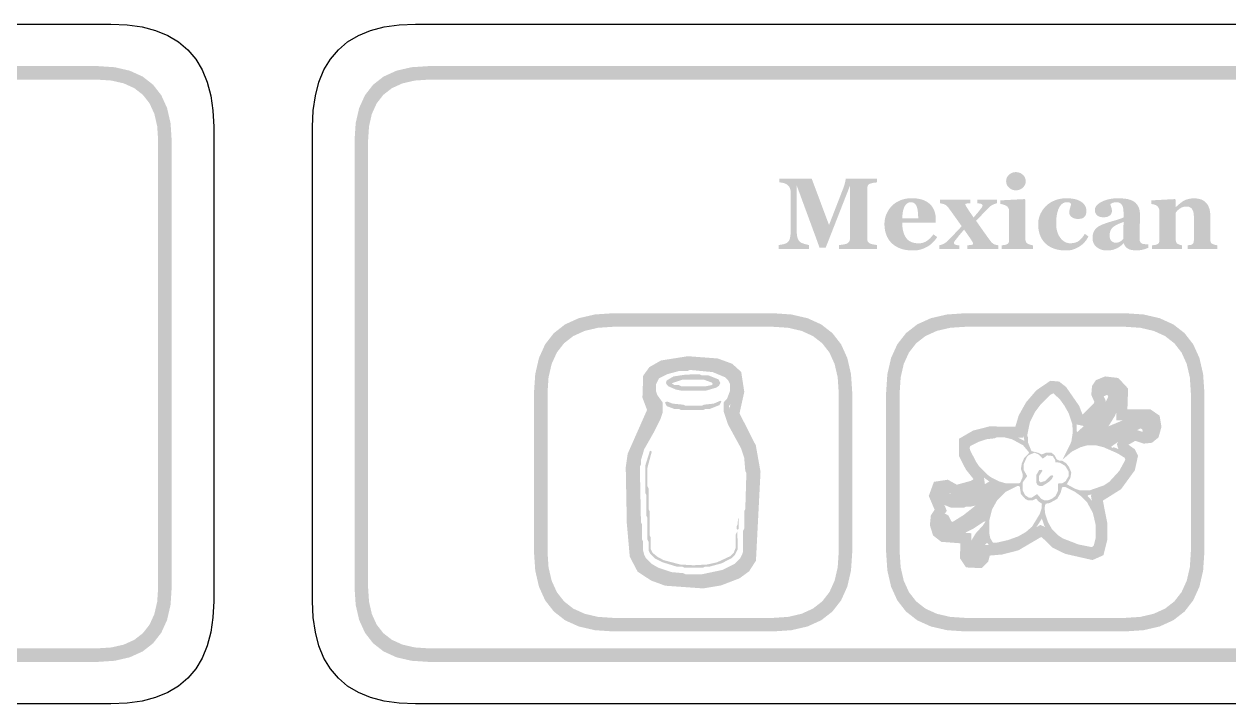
# Model space of a CAD drawing. Header units: millimetres. Extents: x 6 to 297, y 55 to 451.
# Drawn here: x 131.44 to 167.02, y 270.16 to 290.24 of the extents above; entities that cross this region are included whole.
import ezdxf

# ---------------------------------------------------------------- set-up
doc = ezdxf.new("R2010")
doc.units = ezdxf.units.MM
doc.layers.add('CUT', color=1, linetype='Continuous')
doc.layers.add('RASTER', color=7, linetype='Continuous')

msp = doc.modelspace()

# ---------------------------------------------------------------- hatches: boundary and pattern name
at = {"layer": 'RASTER'}
h = msp.add_hatch(color=7, dxfattribs=at)
h.paths.add_polyline_path([(74.2, 286.8), (74.234, 287.316), (74.338, 287.763), (74.509, 288.141), (74.75, 288.45), (75.059, 288.691), (75.438, 288.863), (75.884, 288.966), (76.4, 289), (133.6, 289), (134.116, 288.966), (134.563, 288.863), (134.941, 288.691), (135.25, 288.45), (135.491, 288.141), (135.663, 287.763), (135.766, 287.316), (135.8, 286.8), (135.8, 273.6), (135.766, 273.084), (135.663, 272.638), (135.491, 272.259), (135.25, 271.95), (134.941, 271.709), (134.563, 271.537), (134.116, 271.434), (133.6, 271.4), (76.4, 271.4), (75.884, 271.434), (75.438, 271.537), (75.059, 271.709), (74.75, 271.95), (74.509, 272.259), (74.338, 272.638), (74.234, 273.084), (74.2, 273.6)])
h.paths.add_polyline_path([(74.6, 286.8), (74.6, 273.6), (74.628, 273.178), (74.712, 272.813), (74.853, 272.503), (75.05, 272.25), (75.303, 272.053), (75.613, 271.912), (75.978, 271.828), (76.4, 271.8), (133.6, 271.8), (134.022, 271.828), (134.388, 271.912), (134.697, 272.053), (134.95, 272.25), (135.147, 272.503), (135.288, 272.813), (135.372, 273.178), (135.4, 273.6), (135.4, 286.8), (135.372, 287.222), (135.288, 287.588), (135.147, 287.897), (134.95, 288.15), (134.697, 288.347), (134.388, 288.488), (134.022, 288.572), (133.6, 288.6), (76.4, 288.6), (75.978, 288.572), (75.613, 288.488), (75.303, 288.347), (75.05, 288.15), (74.853, 287.897), (74.712, 287.588), (74.628, 287.222), (74.6, 286.8)], flags=0)
h = msp.add_hatch(color=7, dxfattribs=at)
h.paths.add_polyline_path([(141.2, 286.8), (141.234, 287.316), (141.337, 287.763), (141.509, 288.141), (141.75, 288.45), (142.059, 288.691), (142.438, 288.863), (142.884, 288.966), (143.4, 289), (200.6, 289), (201.116, 288.966), (201.563, 288.863), (201.941, 288.691), (202.25, 288.45), (202.491, 288.141), (202.663, 287.763), (202.766, 287.316), (202.8, 286.8), (202.8, 273.6), (202.766, 273.084), (202.663, 272.638), (202.491, 272.259), (202.25, 271.95), (201.941, 271.709), (201.563, 271.537), (201.116, 271.434), (200.6, 271.4), (143.4, 271.4), (142.884, 271.434), (142.438, 271.537), (142.059, 271.709), (141.75, 271.95), (141.509, 272.259), (141.337, 272.638), (141.234, 273.084), (141.2, 273.6)])
h.paths.add_polyline_path([(141.6, 286.8), (141.6, 273.6), (141.628, 273.178), (141.712, 272.813), (141.853, 272.503), (142.05, 272.25), (142.303, 272.053), (142.613, 271.912), (142.978, 271.828), (143.4, 271.8), (200.6, 271.8), (201.022, 271.828), (201.388, 271.912), (201.697, 272.053), (201.95, 272.25), (202.147, 272.503), (202.288, 272.813), (202.372, 273.178), (202.4, 273.6), (202.4, 286.8), (202.372, 287.222), (202.288, 287.588), (202.147, 287.897), (201.95, 288.15), (201.697, 288.347), (201.388, 288.488), (201.022, 288.572), (200.6, 288.6), (143.4, 288.6), (142.978, 288.572), (142.613, 288.488), (142.303, 288.347), (142.05, 288.15), (141.853, 287.897), (141.712, 287.588), (141.628, 287.222), (141.6, 286.8)], flags=0)
h = msp.add_hatch(color=7, dxfattribs=at)
h.paths.add_polyline_path([(161.237, 283.6), (160.311, 283.6), (160.311, 283.707), (160.321, 283.708), (160.33, 283.708), (160.34, 283.709), (160.349, 283.71), (160.358, 283.711), (160.368, 283.712), (160.377, 283.713), (160.386, 283.714), (160.395, 283.715), (160.404, 283.717), (160.412, 283.718), (160.42, 283.72), (160.428, 283.722), (160.435, 283.724), (160.442, 283.726), (160.449, 283.729), (160.46, 283.734), (160.471, 283.739), (160.48, 283.744), (160.489, 283.75), (160.497, 283.757), (160.504, 283.764), (160.51, 283.771), (160.515, 283.779), (160.519, 283.788), (160.523, 283.797), (160.526, 283.807), (160.529, 283.818), (160.531, 283.829), (160.533, 283.841), (160.534, 283.853), (160.534, 283.867), (160.534, 284.719), (160.534, 284.732), (160.532, 284.744), (160.531, 284.756), (160.528, 284.767), (160.525, 284.778), (160.521, 284.789), (160.516, 284.799), (160.51, 284.809), (160.504, 284.819), (160.498, 284.828), (160.491, 284.836), (160.484, 284.844), (160.477, 284.852), (160.469, 284.859), (160.461, 284.865), (160.452, 284.871), (160.445, 284.876), (160.437, 284.88), (160.428, 284.884), (160.419, 284.889), (160.408, 284.893), (160.397, 284.897), (160.385, 284.901), (160.372, 284.905), (160.359, 284.909), (160.346, 284.913), (160.333, 284.916), (160.321, 284.918), (160.309, 284.921), (160.297, 284.923), (160.286, 284.924), (160.275, 284.926), (160.275, 285.033), (160.992, 285.071), (161.014, 285.049), (161.014, 283.886), (161.015, 283.873), (161.016, 283.861), (161.017, 283.849), (161.02, 283.838), (161.023, 283.828), (161.027, 283.817), (161.031, 283.808), (161.036, 283.798), (161.042, 283.79), (161.049, 283.782), (161.056, 283.774), (161.063, 283.767), (161.071, 283.761), (161.08, 283.755), (161.089, 283.75), (161.099, 283.745), (161.107, 283.742), (161.114, 283.739), (161.122, 283.736), (161.13, 283.733), (161.138, 283.73), (161.147, 283.727), (161.155, 283.724), (161.164, 283.722), (161.173, 283.719), (161.182, 283.717), (161.191, 283.715), (161.2, 283.713), (161.209, 283.711), (161.218, 283.709), (161.228, 283.708), (161.237, 283.707)])
h.paths.add_polyline_path([(161.023, 285.598), (161.022, 285.571), (161.018, 285.544), (161.011, 285.519), (161.002, 285.495), (160.99, 285.472), (160.975, 285.45), (160.958, 285.428), (160.938, 285.408), (160.916, 285.39), (160.893, 285.374), (160.869, 285.361), (160.844, 285.35), (160.818, 285.341), (160.791, 285.335), (160.763, 285.331), (160.735, 285.33), (160.705, 285.331), (160.677, 285.335), (160.65, 285.341), (160.624, 285.35), (160.599, 285.361), (160.575, 285.374), (160.552, 285.39), (160.53, 285.408), (160.51, 285.428), (160.493, 285.45), (160.478, 285.472), (160.466, 285.495), (160.457, 285.519), (160.45, 285.544), (160.446, 285.571), (160.445, 285.598), (160.446, 285.625), (160.45, 285.652), (160.457, 285.677), (160.466, 285.701), (160.478, 285.725), (160.493, 285.747), (160.51, 285.768), (160.53, 285.788), (160.552, 285.807), (160.575, 285.823), (160.599, 285.837), (160.624, 285.848), (160.65, 285.856), (160.677, 285.863), (160.705, 285.866), (160.735, 285.868), (160.764, 285.866), (160.792, 285.863), (160.819, 285.856), (160.845, 285.848), (160.87, 285.837), (160.894, 285.823), (160.916, 285.807), (160.938, 285.788), (160.958, 285.768), (160.975, 285.747), (160.99, 285.725), (161.002, 285.701), (161.011, 285.677), (161.018, 285.652), (161.022, 285.625), (161.023, 285.598)])
for points in [[(156.635, 283.6), (155.508, 283.6), (155.508, 283.714), (155.521, 283.715), (155.534, 283.717), (155.549, 283.718), (155.564, 283.72), (155.579, 283.722), (155.596, 283.724), (155.613, 283.726), (155.63, 283.729), (155.648, 283.731), (155.664, 283.734), (155.678, 283.737), (155.691, 283.74), (155.703, 283.742), (155.713, 283.745), (155.722, 283.748), (155.729, 283.751), (155.742, 283.757), (155.754, 283.763), (155.766, 283.77), (155.776, 283.777), (155.785, 283.785), (155.793, 283.793), (155.801, 283.802), (155.807, 283.811), (155.812, 283.821), (155.817, 283.831), (155.821, 283.842), (155.824, 283.854), (155.827, 283.867), (155.829, 283.88), (155.83, 283.893), (155.83, 283.908), (155.83, 285.46), (155.115, 283.634), (154.931, 283.634), (154.927, 283.647), (154.922, 283.664), (154.916, 283.683), (154.908, 283.706), (154.899, 283.731), (154.889, 283.76), (154.878, 283.791), (154.866, 283.826), (154.853, 283.861), (154.841, 283.894), (154.83, 283.925), (154.819, 283.955), (154.808, 283.983), (154.799, 284.009), (154.79, 284.033), (154.781, 284.056), (154.256, 285.484), (154.256, 284.22), (154.256, 284.176), (154.257, 284.134), (154.259, 284.096), (154.262, 284.06), (154.265, 284.027), (154.269, 283.996), (154.274, 283.968), (154.28, 283.944), (154.286, 283.921), (154.294, 283.899), (154.302, 283.88), (154.311, 283.862), (154.322, 283.845), (154.333, 283.83), (154.345, 283.817), (154.358, 283.805), (154.368, 283.797), (154.38, 283.79), (154.394, 283.782), (154.409, 283.775), (154.427, 283.768), (154.446, 283.761), (154.467, 283.753), (154.489, 283.746), (154.512, 283.74), (154.533, 283.734), (154.552, 283.729), (154.57, 283.725), (154.585, 283.721), (154.599, 283.718), (154.611, 283.716), (154.622, 283.714), (154.622, 283.6), (153.728, 283.6), (153.728, 283.714), (153.738, 283.716), (153.749, 283.717), (153.762, 283.719), (153.776, 283.721), (153.792, 283.724), (153.809, 283.727), (153.828, 283.73), (153.848, 283.734), (153.868, 283.738), (153.887, 283.743), (153.906, 283.749), (153.923, 283.755), (153.939, 283.762), (153.955, 283.77), (153.97, 283.778), (153.983, 283.788), (153.997, 283.799), (154.01, 283.812), (154.022, 283.826), (154.032, 283.843), (154.042, 283.861), (154.05, 283.881), (154.057, 283.902), (154.062, 283.926), (154.067, 283.952), (154.071, 283.98), (154.075, 284.011), (154.078, 284.044), (154.08, 284.08), (154.081, 284.119), (154.082, 284.16), (154.083, 284.204), (154.083, 285.233), (154.082, 285.256), (154.081, 285.278), (154.079, 285.299), (154.077, 285.319), (154.074, 285.338), (154.07, 285.356), (154.065, 285.373), (154.059, 285.389), (154.053, 285.404), (154.046, 285.419), (154.038, 285.432), (154.03, 285.445), (154.021, 285.457), (154.011, 285.468), (154, 285.479), (153.989, 285.488), (153.974, 285.499), (153.96, 285.509), (153.945, 285.518), (153.93, 285.526), (153.915, 285.532), (153.899, 285.538), (153.884, 285.543), (153.869, 285.547), (153.853, 285.55), (153.838, 285.553), (153.823, 285.555), (153.807, 285.558), (153.791, 285.56), (153.776, 285.562), (153.76, 285.563), (153.744, 285.564), (153.744, 285.679), (154.701, 285.679), (155.214, 284.306), (155.646, 285.421), (155.651, 285.437), (155.657, 285.453), (155.662, 285.47), (155.667, 285.488), (155.673, 285.507), (155.678, 285.526), (155.683, 285.546), (155.688, 285.567), (155.693, 285.588), (155.697, 285.606), (155.701, 285.623), (155.704, 285.638), (155.706, 285.651), (155.708, 285.662), (155.71, 285.671), (155.71, 285.679), (156.632, 285.679), (156.632, 285.564), (156.62, 285.564), (156.608, 285.563), (156.596, 285.561), (156.584, 285.56), (156.571, 285.558), (156.559, 285.557), (156.546, 285.555), (156.533, 285.553), (156.521, 285.55), (156.508, 285.548), (156.496, 285.545), (156.483, 285.542), (156.471, 285.539), (156.459, 285.536), (156.447, 285.533), (156.435, 285.529), (156.422, 285.524), (156.409, 285.518), (156.398, 285.512), (156.388, 285.505), (156.379, 285.497), (156.371, 285.488), (156.365, 285.479), (156.36, 285.469), (156.356, 285.459), (156.352, 285.448), (156.349, 285.437), (156.346, 285.426), (156.344, 285.414), (156.343, 285.403), (156.342, 285.391), (156.342, 285.378), (156.342, 283.906), (156.342, 283.893), (156.343, 283.881), (156.344, 283.869), (156.346, 283.858), (156.349, 283.847), (156.352, 283.837), (156.356, 283.827), (156.36, 283.818), (156.365, 283.809), (156.371, 283.8), (156.379, 283.792), (156.388, 283.784), (156.398, 283.776), (156.409, 283.769), (156.422, 283.762), (156.435, 283.755), (156.443, 283.752), (156.452, 283.749), (156.463, 283.746), (156.474, 283.742), (156.487, 283.739), (156.5, 283.736), (156.515, 283.733), (156.531, 283.73), (156.547, 283.728), (156.563, 283.725), (156.577, 283.723), (156.59, 283.72), (156.603, 283.719), (156.614, 283.717), (156.625, 283.715), (156.635, 283.714)], [(160.218, 283.6), (159.302, 283.6), (159.302, 283.707), (159.32, 283.708), (159.336, 283.709), (159.353, 283.711), (159.368, 283.712), (159.383, 283.714), (159.396, 283.716), (159.41, 283.717), (159.422, 283.719), (159.433, 283.722), (159.443, 283.724), (159.452, 283.728), (159.458, 283.732), (159.464, 283.736), (159.467, 283.741), (159.47, 283.746), (159.47, 283.752), (159.47, 283.755), (159.47, 283.759), (159.469, 283.763), (159.467, 283.767), (159.466, 283.772), (159.463, 283.777), (159.461, 283.783), (159.458, 283.789), (159.455, 283.795), (159.451, 283.802), (159.448, 283.808), (159.444, 283.815), (159.44, 283.822), (159.436, 283.83), (159.431, 283.837), (159.427, 283.845), (159.419, 283.857), (159.41, 283.871), (159.4, 283.886), (159.389, 283.903), (159.376, 283.922), (159.362, 283.942), (159.347, 283.964), (159.331, 283.988), (159.314, 284.012), (159.297, 284.036), (159.281, 284.06), (159.264, 284.083), (159.249, 284.105), (159.233, 284.127), (159.218, 284.149), (159.202, 284.17), (159.182, 284.146), (159.162, 284.122), (159.143, 284.1), (159.124, 284.079), (159.107, 284.058), (159.091, 284.038), (159.075, 284.019), (159.06, 284.001), (159.046, 283.984), (159.031, 283.966), (159.017, 283.947), (159.002, 283.928), (158.987, 283.909), (158.971, 283.89), (158.956, 283.87), (158.94, 283.85), (158.935, 283.844), (158.93, 283.838), (158.926, 283.831), (158.922, 283.825), (158.918, 283.819), (158.915, 283.813), (158.912, 283.808), (158.909, 283.802), (158.907, 283.797), (158.906, 283.792), (158.904, 283.788), (158.903, 283.785), (158.902, 283.782), (158.901, 283.779), (158.901, 283.777), (158.901, 283.776), (158.901, 283.768), (158.904, 283.76), (158.907, 283.753), (158.913, 283.746), (158.919, 283.74), (158.927, 283.734), (158.937, 283.729), (158.948, 283.725), (158.96, 283.72), (158.973, 283.717), (158.987, 283.714), (159, 283.711), (159.015, 283.709), (159.03, 283.708), (159.046, 283.707), (159.062, 283.707), (159.062, 283.6), (158.467, 283.6), (158.467, 283.707), (158.496, 283.714), (158.523, 283.721), (158.549, 283.73), (158.574, 283.739), (158.597, 283.75), (158.618, 283.761), (158.638, 283.773), (158.657, 283.786), (158.674, 283.799), (158.689, 283.812), (158.704, 283.823), (158.716, 283.834), (158.728, 283.844), (158.737, 283.853), (158.746, 283.862), (158.753, 283.87), (158.779, 283.897), (158.804, 283.924), (158.828, 283.95), (158.851, 283.974), (158.873, 283.997), (158.895, 284.019), (158.915, 284.04), (158.934, 284.059), (158.953, 284.079), (158.974, 284.101), (158.996, 284.124), (159.02, 284.15), (159.046, 284.177), (159.073, 284.207), (159.102, 284.238), (159.132, 284.271), (159.111, 284.301), (159.088, 284.332), (159.065, 284.365), (159.04, 284.399), (159.014, 284.436), (158.987, 284.473), (158.959, 284.513), (158.93, 284.554), (158.901, 284.594), (158.873, 284.633), (158.847, 284.67), (158.821, 284.706), (158.797, 284.739), (158.774, 284.77), (158.753, 284.8), (158.732, 284.828), (158.722, 284.84), (158.711, 284.852), (158.7, 284.864), (158.688, 284.874), (158.676, 284.884), (158.663, 284.893), (158.65, 284.901), (158.635, 284.909), (158.621, 284.916), (158.605, 284.922), (158.588, 284.927), (158.57, 284.932), (158.551, 284.937), (158.531, 284.941), (158.51, 284.944), (158.488, 284.946), (158.488, 285.053), (159.383, 285.053), (159.383, 284.946), (159.371, 284.946), (159.358, 284.946), (159.347, 284.945), (159.335, 284.945), (159.323, 284.944), (159.311, 284.943), (159.299, 284.942), (159.287, 284.94), (159.276, 284.939), (159.267, 284.937), (159.259, 284.935), (159.252, 284.932), (159.247, 284.93), (159.243, 284.927), (159.241, 284.923), (159.24, 284.92), (159.241, 284.917), (159.241, 284.914), (159.242, 284.91), (159.242, 284.907), (159.243, 284.903), (159.245, 284.899), (159.246, 284.895), (159.248, 284.891), (159.25, 284.886), (159.252, 284.882), (159.254, 284.877), (159.256, 284.873), (159.259, 284.868), (159.261, 284.863), (159.264, 284.859), (159.267, 284.854), (159.274, 284.842), (159.283, 284.828), (159.292, 284.813), (159.303, 284.796), (159.314, 284.778), (159.327, 284.759), (159.34, 284.738), (159.355, 284.716), (159.37, 284.693), (159.385, 284.67), (159.401, 284.647), (159.417, 284.623), (159.433, 284.599), (159.45, 284.575), (159.467, 284.551), (159.484, 284.526), (159.5, 284.545), (159.515, 284.564), (159.53, 284.582), (159.544, 284.599), (159.558, 284.615), (159.571, 284.63), (159.583, 284.644), (159.594, 284.658), (159.606, 284.671), (159.618, 284.686), (159.631, 284.702), (159.645, 284.72), (159.66, 284.738), (159.676, 284.758), (159.692, 284.78), (159.709, 284.803), (159.716, 284.811), (159.721, 284.819), (159.726, 284.827), (159.731, 284.833), (159.734, 284.84), (159.738, 284.845), (159.74, 284.851), (159.742, 284.855), (159.744, 284.86), (159.745, 284.863), (159.746, 284.867), (159.747, 284.87), (159.748, 284.872), (159.748, 284.874), (159.749, 284.876), (159.749, 284.877), (159.748, 284.883), (159.747, 284.889), (159.744, 284.895), (159.741, 284.901), (159.736, 284.906), (159.731, 284.912), (159.725, 284.917), (159.717, 284.922), (159.708, 284.927), (159.698, 284.931), (159.685, 284.935), (159.671, 284.938), (159.654, 284.941), (159.636, 284.943), (159.616, 284.945), (159.594, 284.946), (159.594, 285.053), (160.177, 285.053), (160.177, 284.946), (160.159, 284.943), (160.141, 284.939), (160.123, 284.934), (160.106, 284.928), (160.089, 284.922), (160.071, 284.915), (160.054, 284.907), (160.037, 284.898), (160.02, 284.888), (160.003, 284.877), (159.986, 284.865), (159.969, 284.851), (159.951, 284.836), (159.933, 284.82), (159.915, 284.802), (159.897, 284.784), (159.869, 284.755), (159.843, 284.728), (159.82, 284.704), (159.798, 284.681), (159.778, 284.66), (159.76, 284.641), (159.744, 284.625), (159.73, 284.61), (159.716, 284.595), (159.7, 284.578), (159.682, 284.559), (159.661, 284.537), (159.639, 284.513), (159.614, 284.487), (159.587, 284.458), (159.558, 284.428), (159.576, 284.402), (159.596, 284.375), (159.617, 284.344), (159.641, 284.311), (159.666, 284.275), (159.693, 284.236), (159.722, 284.195), (159.753, 284.151), (159.784, 284.106), (159.815, 284.064), (159.844, 284.023), (159.872, 283.983), (159.899, 283.946), (159.925, 283.91), (159.949, 283.877), (159.973, 283.845), (159.983, 283.831), (159.993, 283.818), (160.004, 283.806), (160.015, 283.794), (160.026, 283.783), (160.038, 283.773), (160.049, 283.763), (160.062, 283.754), (160.075, 283.745), (160.09, 283.738), (160.106, 283.731), (160.125, 283.725), (160.145, 283.719), (160.168, 283.714), (160.192, 283.71), (160.218, 283.707)], [(162.208, 283.553), (162.158, 283.554), (162.109, 283.557), (162.062, 283.561), (162.017, 283.568), (161.972, 283.576), (161.93, 283.586), (161.888, 283.599), (161.849, 283.612), (161.81, 283.628), (161.774, 283.645), (161.739, 283.663), (161.706, 283.683), (161.675, 283.703), (161.646, 283.726), (161.618, 283.749), (161.592, 283.774), (161.567, 283.801), (161.544, 283.829), (161.523, 283.858), (161.503, 283.888), (161.485, 283.919), (161.469, 283.952), (161.454, 283.985), (161.441, 284.02), (161.429, 284.056), (161.419, 284.093), (161.41, 284.13), (161.403, 284.169), (161.398, 284.208), (161.394, 284.248), (161.392, 284.288), (161.391, 284.329), (161.392, 284.367), (161.395, 284.405), (161.399, 284.442), (161.406, 284.478), (161.415, 284.514), (161.425, 284.55), (161.437, 284.585), (161.452, 284.62), (161.468, 284.653), (161.485, 284.686), (161.503, 284.718), (161.523, 284.749), (161.545, 284.778), (161.567, 284.807), (161.591, 284.835), (161.616, 284.861), (161.644, 284.887), (161.673, 284.912), (161.704, 284.935), (161.736, 284.957), (161.77, 284.978), (161.806, 284.997), (161.843, 285.015), (161.882, 285.032), (161.923, 285.047), (161.964, 285.06), (162.006, 285.071), (162.049, 285.08), (162.094, 285.087), (162.139, 285.092), (162.186, 285.095), (162.233, 285.096), (162.299, 285.094), (162.361, 285.089), (162.419, 285.081), (162.474, 285.07), (162.526, 285.056), (162.574, 285.038), (162.618, 285.018), (162.659, 284.994), (162.696, 284.967), (162.728, 284.938), (162.755, 284.907), (162.777, 284.874), (162.794, 284.839), (162.806, 284.801), (162.814, 284.761), (162.816, 284.719), (162.815, 284.693), (162.813, 284.669), (162.808, 284.646), (162.802, 284.624), (162.794, 284.603), (162.785, 284.584), (162.774, 284.566), (162.76, 284.549), (162.745, 284.534), (162.728, 284.521), (162.707, 284.51), (162.685, 284.501), (162.659, 284.494), (162.632, 284.489), (162.601, 284.486), (162.569, 284.485), (162.542, 284.486), (162.516, 284.488), (162.491, 284.492), (162.468, 284.498), (162.445, 284.505), (162.424, 284.514), (162.404, 284.525), (162.385, 284.538), (162.367, 284.551), (162.352, 284.566), (162.34, 284.582), (162.329, 284.598), (162.321, 284.616), (162.315, 284.635), (162.312, 284.654), (162.311, 284.675), (162.311, 284.693), (162.312, 284.711), (162.314, 284.729), (162.317, 284.747), (162.32, 284.764), (162.324, 284.782), (162.329, 284.8), (162.334, 284.817), (162.34, 284.834), (162.345, 284.85), (162.349, 284.865), (162.353, 284.879), (162.356, 284.892), (162.359, 284.904), (162.361, 284.915), (162.362, 284.924), (162.358, 284.931), (162.353, 284.937), (162.349, 284.942), (162.344, 284.947), (162.338, 284.952), (162.333, 284.957), (162.327, 284.961), (162.321, 284.965), (162.314, 284.968), (162.307, 284.971), (162.298, 284.973), (162.289, 284.975), (162.279, 284.976), (162.268, 284.978), (162.256, 284.978), (162.243, 284.978), (162.227, 284.978), (162.211, 284.976), (162.196, 284.974), (162.18, 284.971), (162.166, 284.966), (162.151, 284.961), (162.137, 284.955), (162.123, 284.948), (162.11, 284.939), (162.097, 284.929), (162.084, 284.918), (162.071, 284.905), (162.058, 284.891), (162.046, 284.875), (162.034, 284.858), (162.022, 284.839), (162.011, 284.82), (162.001, 284.8), (161.991, 284.777), (161.981, 284.754), (161.973, 284.728), (161.964, 284.701), (161.957, 284.673), (161.95, 284.643), (161.943, 284.611), (161.938, 284.578), (161.933, 284.544), (161.929, 284.507), (161.926, 284.47), (161.924, 284.43), (161.923, 284.39), (161.923, 284.347), (161.925, 284.283), (161.93, 284.223), (161.94, 284.166), (161.953, 284.112), (161.97, 284.061), (161.991, 284.013), (162.016, 283.968), (162.045, 283.927), (162.076, 283.889), (162.109, 283.857), (162.143, 283.829), (162.179, 283.807), (162.216, 283.789), (162.255, 283.777), (162.295, 283.769), (162.337, 283.767), (162.377, 283.768), (162.414, 283.772), (162.45, 283.777), (162.483, 283.785), (162.514, 283.795), (162.544, 283.808), (162.571, 283.823), (162.596, 283.84), (162.619, 283.859), (162.642, 283.88), (162.665, 283.902), (162.686, 283.927), (162.707, 283.954), (162.728, 283.982), (162.747, 284.013), (162.766, 284.045), (162.876, 283.969), (162.865, 283.947), (162.852, 283.925), (162.84, 283.904), (162.826, 283.884), (162.813, 283.863), (162.798, 283.844), (162.783, 283.825), (162.768, 283.806), (162.752, 283.788), (162.735, 283.77), (162.717, 283.753), (162.699, 283.736), (162.679, 283.72), (162.659, 283.704), (162.639, 283.689), (162.617, 283.675), (162.594, 283.66), (162.571, 283.647), (162.547, 283.634), (162.524, 283.622), (162.5, 283.611), (162.477, 283.601), (162.453, 283.592), (162.429, 283.584), (162.405, 283.577), (162.38, 283.57), (162.354, 283.565), (162.327, 283.561), (162.298, 283.557), (162.269, 283.555), (162.239, 283.554), (162.208, 283.553)], [(166.686, 283.6), (165.804, 283.6), (165.804, 283.707), (165.812, 283.708), (165.819, 283.708), (165.827, 283.709), (165.835, 283.71), (165.844, 283.711), (165.853, 283.712), (165.862, 283.713), (165.872, 283.714), (165.881, 283.715), (165.89, 283.717), (165.899, 283.718), (165.907, 283.72), (165.914, 283.722), (165.92, 283.724), (165.926, 283.726), (165.932, 283.729), (165.939, 283.733), (165.946, 283.738), (165.952, 283.743), (165.958, 283.749), (165.963, 283.755), (165.968, 283.761), (165.972, 283.768), (165.976, 283.776), (165.979, 283.784), (165.982, 283.793), (165.984, 283.803), (165.986, 283.814), (165.987, 283.826), (165.988, 283.838), (165.989, 283.852), (165.989, 283.867), (165.989, 284.552), (165.988, 284.588), (165.986, 284.622), (165.981, 284.654), (165.975, 284.683), (165.968, 284.71), (165.958, 284.735), (165.947, 284.757), (165.934, 284.777), (165.92, 284.795), (165.903, 284.81), (165.886, 284.823), (165.866, 284.834), (165.845, 284.842), (165.822, 284.848), (165.798, 284.851), (165.772, 284.852), (165.758, 284.852), (165.743, 284.851), (165.729, 284.85), (165.716, 284.848), (165.702, 284.846), (165.689, 284.843), (165.676, 284.839), (165.663, 284.835), (165.65, 284.83), (165.638, 284.825), (165.625, 284.819), (165.613, 284.813), (165.601, 284.807), (165.589, 284.799), (165.576, 284.792), (165.564, 284.784), (165.554, 284.776), (165.544, 284.769), (165.535, 284.761), (165.526, 284.754), (165.518, 284.746), (165.51, 284.739), (165.503, 284.731), (165.496, 284.724), (165.49, 284.716), (165.484, 284.709), (165.478, 284.701), (165.472, 284.695), (165.467, 284.688), (165.462, 284.682), (165.457, 284.675), (165.453, 284.669), (165.453, 283.883), (165.453, 283.87), (165.454, 283.858), (165.455, 283.847), (165.457, 283.836), (165.459, 283.825), (165.461, 283.815), (165.464, 283.806), (165.468, 283.797), (165.471, 283.789), (165.476, 283.781), (165.481, 283.774), (165.487, 283.767), (165.493, 283.761), (165.5, 283.755), (165.508, 283.75), (165.516, 283.745), (165.522, 283.742), (165.528, 283.739), (165.535, 283.736), (165.542, 283.733), (165.55, 283.73), (165.558, 283.727), (165.566, 283.724), (165.574, 283.722), (165.583, 283.719), (165.592, 283.717), (165.601, 283.715), (165.609, 283.713), (165.618, 283.711), (165.626, 283.709), (165.635, 283.708), (165.643, 283.707), (165.643, 283.6), (164.753, 283.6), (164.753, 283.707), (164.762, 283.708), (164.771, 283.709), (164.78, 283.709), (164.789, 283.71), (164.799, 283.711), (164.808, 283.713), (164.817, 283.714), (164.827, 283.715), (164.836, 283.716), (164.845, 283.718), (164.853, 283.719), (164.861, 283.721), (164.869, 283.723), (164.877, 283.725), (164.884, 283.727), (164.89, 283.729), (164.902, 283.733), (164.912, 283.738), (164.921, 283.743), (164.93, 283.749), (164.938, 283.756), (164.944, 283.763), (164.95, 283.771), (164.955, 283.779), (164.959, 283.787), (164.963, 283.797), (164.966, 283.807), (164.968, 283.818), (164.97, 283.829), (164.971, 283.841), (164.972, 283.853), (164.972, 283.867), (164.972, 284.719), (164.972, 284.73), (164.971, 284.742), (164.969, 284.753), (164.967, 284.764), (164.963, 284.775), (164.959, 284.786), (164.954, 284.797), (164.949, 284.808), (164.943, 284.819), (164.936, 284.829), (164.929, 284.839), (164.922, 284.848), (164.914, 284.857), (164.906, 284.865), (164.897, 284.873), (164.887, 284.88), (164.881, 284.885), (164.873, 284.889), (164.866, 284.893), (164.858, 284.896), (164.849, 284.9), (164.84, 284.903), (164.831, 284.907), (164.821, 284.91), (164.811, 284.912), (164.8, 284.915), (164.789, 284.917), (164.779, 284.919), (164.767, 284.921), (164.756, 284.923), (164.744, 284.924), (164.732, 284.926), (164.732, 285.033), (165.431, 285.071), (165.453, 285.049), (165.453, 284.836), (165.459, 284.836), (165.469, 284.846), (165.48, 284.856), (165.492, 284.866), (165.504, 284.877), (165.517, 284.888), (165.53, 284.899), (165.544, 284.912), (165.558, 284.924), (165.573, 284.937), (165.587, 284.949), (165.601, 284.96), (165.615, 284.971), (165.628, 284.981), (165.641, 284.99), (165.654, 284.999), (165.667, 285.008), (165.681, 285.016), (165.696, 285.025), (165.712, 285.033), (165.729, 285.04), (165.748, 285.048), (165.767, 285.055), (165.787, 285.061), (165.809, 285.068), (165.831, 285.074), (165.854, 285.079), (165.876, 285.083), (165.9, 285.086), (165.923, 285.089), (165.947, 285.091), (165.972, 285.092), (165.996, 285.093), (166.054, 285.091), (166.108, 285.084), (166.159, 285.074), (166.205, 285.059), (166.248, 285.04), (166.287, 285.016), (166.323, 284.989), (166.354, 284.957), (166.382, 284.922), (166.407, 284.884), (166.427, 284.843), (166.444, 284.8), (166.457, 284.753), (166.466, 284.704), (166.472, 284.652), (166.474, 284.598), (166.474, 283.88), (166.474, 283.867), (166.475, 283.854), (166.476, 283.842), (166.478, 283.831), (166.48, 283.821), (166.483, 283.811), (166.486, 283.802), (166.49, 283.793), (166.494, 283.786), (166.5, 283.778), (166.506, 283.771), (166.513, 283.764), (166.521, 283.758), (166.53, 283.752), (166.539, 283.747), (166.55, 283.742), (166.556, 283.74), (166.562, 283.737), (166.569, 283.734), (166.576, 283.732), (166.584, 283.729), (166.591, 283.727), (166.599, 283.724), (166.608, 283.722), (166.617, 283.719), (166.626, 283.717), (166.635, 283.715), (166.645, 283.713), (166.655, 283.711), (166.665, 283.709), (166.675, 283.708), (166.686, 283.707)]]:
    msp.add_hatch(color=7, dxfattribs=at).paths.add_polyline_path(points)
h = msp.add_hatch(color=7, dxfattribs=at)
h.paths.add_polyline_path([(158.407, 283.95), (158.394, 283.929), (158.38, 283.909), (158.366, 283.889), (158.35, 283.869), (158.335, 283.849), (158.318, 283.83), (158.301, 283.811), (158.283, 283.793), (158.265, 283.774), (158.246, 283.757), (158.226, 283.74), (158.206, 283.724), (158.185, 283.708), (158.163, 283.694), (158.141, 283.679), (158.118, 283.666), (158.094, 283.652), (158.069, 283.64), (158.044, 283.628), (158.02, 283.617), (157.995, 283.607), (157.97, 283.598), (157.945, 283.589), (157.92, 283.582), (157.894, 283.575), (157.868, 283.569), (157.84, 283.564), (157.812, 283.56), (157.783, 283.557), (157.753, 283.555), (157.721, 283.554), (157.689, 283.553), (157.636, 283.554), (157.585, 283.557), (157.535, 283.562), (157.487, 283.569), (157.441, 283.577), (157.397, 283.588), (157.355, 283.6), (157.315, 283.615), (157.276, 283.631), (157.24, 283.648), (157.205, 283.667), (157.171, 283.687), (157.14, 283.708), (157.11, 283.731), (157.081, 283.755), (157.055, 283.78), (157.03, 283.807), (157.007, 283.835), (156.985, 283.863), (156.965, 283.894), (156.947, 283.925), (156.93, 283.957), (156.915, 283.991), (156.902, 284.026), (156.89, 284.061), (156.88, 284.098), (156.871, 284.135), (156.864, 284.173), (156.858, 284.212), (156.854, 284.251), (156.852, 284.291), (156.851, 284.332), (156.852, 284.37), (156.855, 284.406), (156.859, 284.443), (156.865, 284.479), (156.873, 284.514), (156.882, 284.55), (156.893, 284.584), (156.906, 284.619), (156.921, 284.653), (156.937, 284.685), (156.954, 284.717), (156.973, 284.748), (156.993, 284.778), (157.015, 284.807), (157.038, 284.835), (157.062, 284.863), (157.088, 284.888), (157.115, 284.912), (157.144, 284.935), (157.175, 284.957), (157.207, 284.977), (157.241, 284.996), (157.276, 285.014), (157.313, 285.031), (157.352, 285.046), (157.392, 285.059), (157.432, 285.07), (157.474, 285.079), (157.517, 285.087), (157.561, 285.092), (157.606, 285.095), (157.653, 285.096), (157.703, 285.095), (157.751, 285.092), (157.796, 285.089), (157.839, 285.083), (157.88, 285.076), (157.919, 285.068), (157.955, 285.057), (157.99, 285.046), (158.022, 285.033), (158.053, 285.019), (158.082, 285.003), (158.11, 284.986), (158.137, 284.969), (158.162, 284.95), (158.185, 284.929), (158.208, 284.908), (158.228, 284.887), (158.247, 284.864), (158.264, 284.841), (158.28, 284.817), (158.294, 284.792), (158.307, 284.766), (158.319, 284.739), (158.329, 284.711), (158.338, 284.683), (158.346, 284.654), (158.353, 284.624), (158.358, 284.595), (158.362, 284.565), (158.365, 284.535), (158.367, 284.504), (158.367, 284.473), (158.367, 284.378), (157.377, 284.378), (157.379, 284.305), (157.384, 284.237), (157.393, 284.173), (157.406, 284.113), (157.422, 284.059), (157.442, 284.008), (157.466, 283.962), (157.493, 283.921), (157.524, 283.884), (157.559, 283.852), (157.599, 283.825), (157.643, 283.803), (157.691, 283.786), (157.743, 283.774), (157.8, 283.767), (157.861, 283.764), (157.895, 283.765), (157.928, 283.769), (157.96, 283.775), (157.991, 283.783), (158.022, 283.794), (158.051, 283.806), (158.08, 283.822), (158.108, 283.84), (158.135, 283.859), (158.161, 283.88), (158.186, 283.902), (158.21, 283.925), (158.233, 283.95), (158.255, 283.975), (158.276, 284.002), (158.296, 284.031)])
h.paths.add_polyline_path([(157.847, 284.507), (157.847, 284.529), (157.847, 284.551), (157.846, 284.573), (157.845, 284.596), (157.844, 284.618), (157.842, 284.641), (157.841, 284.664), (157.839, 284.687), (157.836, 284.709), (157.833, 284.731), (157.83, 284.751), (157.827, 284.771), (157.822, 284.789), (157.818, 284.806), (157.813, 284.823), (157.808, 284.838), (157.801, 284.854), (157.794, 284.87), (157.787, 284.885), (157.778, 284.898), (157.77, 284.911), (157.76, 284.922), (157.75, 284.932), (157.74, 284.942), (157.729, 284.95), (157.717, 284.957), (157.704, 284.963), (157.691, 284.968), (157.677, 284.972), (157.662, 284.975), (157.647, 284.976), (157.631, 284.977), (157.603, 284.975), (157.577, 284.97), (157.552, 284.961), (157.529, 284.948), (157.507, 284.932), (157.487, 284.913), (157.468, 284.889), (157.45, 284.863), (157.435, 284.832), (157.421, 284.797), (157.409, 284.758), (157.398, 284.715), (157.39, 284.668), (157.384, 284.616), (157.38, 284.561), (157.377, 284.501)], flags=0)
h = msp.add_hatch(color=7, dxfattribs=at)
h.paths.add_polyline_path([(164.64, 283.631), (164.623, 283.624), (164.606, 283.617), (164.588, 283.611), (164.57, 283.604), (164.55, 283.598), (164.53, 283.591), (164.509, 283.585), (164.488, 283.579), (164.465, 283.574), (164.443, 283.569), (164.42, 283.565), (164.397, 283.562), (164.374, 283.559), (164.35, 283.558), (164.326, 283.556), (164.302, 283.556), (164.258, 283.557), (164.217, 283.559), (164.18, 283.564), (164.145, 283.569), (164.113, 283.577), (164.085, 283.586), (164.059, 283.597), (164.036, 283.61), (164.016, 283.624), (163.997, 283.639), (163.98, 283.656), (163.965, 283.675), (163.951, 283.694), (163.939, 283.716), (163.929, 283.738), (163.921, 283.763), (163.912, 283.763), (163.899, 283.75), (163.887, 283.739), (163.875, 283.727), (163.863, 283.716), (163.851, 283.706), (163.839, 283.696), (163.828, 283.687), (163.816, 283.678), (163.804, 283.669), (163.792, 283.661), (163.78, 283.653), (163.768, 283.645), (163.756, 283.638), (163.743, 283.631), (163.73, 283.624), (163.717, 283.618), (163.7, 283.61), (163.683, 283.603), (163.666, 283.596), (163.649, 283.59), (163.633, 283.584), (163.617, 283.579), (163.6, 283.574), (163.584, 283.57), (163.568, 283.566), (163.549, 283.563), (163.53, 283.561), (163.508, 283.558), (163.485, 283.557), (163.46, 283.556), (163.434, 283.555), (163.406, 283.555), (163.365, 283.556), (163.325, 283.561), (163.286, 283.569), (163.249, 283.58), (163.214, 283.594), (163.18, 283.611), (163.147, 283.631), (163.116, 283.655), (163.088, 283.681), (163.064, 283.709), (163.043, 283.739), (163.026, 283.772), (163.013, 283.806), (163.004, 283.842), (162.998, 283.88), (162.996, 283.921), (162.997, 283.944), (162.998, 283.967), (163, 283.988), (163.003, 284.009), (163.007, 284.029), (163.011, 284.048), (163.017, 284.066), (163.023, 284.083), (163.03, 284.099), (163.037, 284.115), (163.046, 284.13), (163.055, 284.145), (163.064, 284.16), (163.075, 284.174), (163.086, 284.188), (163.097, 284.201), (163.109, 284.212), (163.12, 284.223), (163.132, 284.233), (163.145, 284.243), (163.158, 284.253), (163.171, 284.262), (163.185, 284.27), (163.199, 284.278), (163.214, 284.286), (163.229, 284.293), (163.244, 284.301), (163.26, 284.308), (163.276, 284.315), (163.292, 284.322), (163.309, 284.329), (163.326, 284.335), (163.36, 284.347), (163.395, 284.36), (163.432, 284.372), (163.471, 284.385), (163.511, 284.397), (163.553, 284.41), (163.597, 284.423), (163.642, 284.436), (163.687, 284.449), (163.728, 284.461), (163.767, 284.473), (163.802, 284.485), (163.834, 284.496), (163.863, 284.508), (163.889, 284.518), (163.912, 284.529), (163.912, 284.669), (163.912, 284.679), (163.911, 284.689), (163.911, 284.7), (163.91, 284.712), (163.91, 284.724), (163.909, 284.737), (163.907, 284.751), (163.906, 284.766), (163.904, 284.781), (163.902, 284.795), (163.9, 284.808), (163.897, 284.821), (163.894, 284.834), (163.89, 284.845), (163.886, 284.857), (163.881, 284.867), (163.876, 284.879), (163.869, 284.89), (163.862, 284.9), (163.855, 284.91), (163.846, 284.92), (163.837, 284.929), (163.827, 284.938), (163.817, 284.946), (163.805, 284.954), (163.793, 284.96), (163.78, 284.966), (163.766, 284.97), (163.751, 284.974), (163.735, 284.976), (163.718, 284.978), (163.701, 284.978), (163.685, 284.978), (163.67, 284.977), (163.656, 284.976), (163.642, 284.974), (163.629, 284.971), (163.616, 284.968), (163.604, 284.964), (163.593, 284.96), (163.583, 284.956), (163.573, 284.951), (163.563, 284.946), (163.554, 284.942), (163.546, 284.937), (163.538, 284.932), (163.531, 284.928), (163.524, 284.923), (163.525, 284.915), (163.527, 284.906), (163.529, 284.896), (163.532, 284.886), (163.535, 284.874), (163.539, 284.862), (163.544, 284.848), (163.549, 284.833), (163.553, 284.818), (163.558, 284.804), (163.561, 284.789), (163.564, 284.774), (163.566, 284.76), (163.568, 284.746), (163.569, 284.732), (163.569, 284.718), (163.569, 284.711), (163.568, 284.704), (163.567, 284.697), (163.566, 284.69), (163.564, 284.682), (163.562, 284.673), (163.559, 284.665), (163.556, 284.655), (163.552, 284.646), (163.549, 284.638), (163.544, 284.63), (163.54, 284.622), (163.535, 284.615), (163.53, 284.608), (163.524, 284.602), (163.518, 284.596), (163.509, 284.589), (163.5, 284.582), (163.491, 284.576), (163.482, 284.57), (163.473, 284.565), (163.463, 284.56), (163.453, 284.555), (163.442, 284.551), (163.431, 284.547), (163.419, 284.544), (163.405, 284.541), (163.389, 284.539), (163.373, 284.537), (163.355, 284.536), (163.335, 284.535), (163.314, 284.535), (163.284, 284.535), (163.256, 284.538), (163.23, 284.543), (163.206, 284.549), (163.184, 284.558), (163.163, 284.568), (163.145, 284.58), (163.128, 284.594), (163.113, 284.609), (163.101, 284.626), (163.09, 284.643), (163.081, 284.662), (163.074, 284.682), (163.069, 284.703), (163.066, 284.725), (163.065, 284.748), (163.066, 284.769), (163.069, 284.788), (163.074, 284.808), (163.081, 284.826), (163.091, 284.844), (163.102, 284.862), (163.115, 284.879), (163.13, 284.896), (163.147, 284.912), (163.165, 284.927), (163.183, 284.941), (163.203, 284.955), (163.223, 284.968), (163.244, 284.981), (163.266, 284.992), (163.289, 285.003), (163.313, 285.014), (163.337, 285.024), (163.362, 285.033), (163.389, 285.042), (163.416, 285.051), (163.443, 285.058), (163.472, 285.065), (163.502, 285.071), (163.531, 285.077), (163.561, 285.082), (163.589, 285.086), (163.617, 285.09), (163.645, 285.092), (163.672, 285.094), (163.698, 285.095), (163.724, 285.096), (163.76, 285.095), (163.794, 285.095), (163.828, 285.093), (163.861, 285.091), (163.893, 285.089), (163.924, 285.086), (163.955, 285.083), (163.985, 285.079), (164.014, 285.074), (164.043, 285.068), (164.071, 285.061), (164.098, 285.053), (164.124, 285.044), (164.15, 285.033), (164.175, 285.022), (164.199, 285.009), (164.221, 284.996), (164.242, 284.981), (164.262, 284.964), (164.28, 284.946), (164.298, 284.927), (164.314, 284.906), (164.329, 284.884), (164.343, 284.86), (164.356, 284.835), (164.367, 284.808), (164.376, 284.779), (164.383, 284.748), (164.389, 284.716), (164.393, 284.681), (164.396, 284.645), (164.397, 284.606), (164.397, 284.564), (164.396, 284.52), (164.396, 284.474), (164.395, 284.425), (164.394, 284.375), (164.393, 284.323), (164.392, 284.27), (164.39, 284.214), (164.389, 284.159), (164.387, 284.11), (164.386, 284.065), (164.385, 284.026), (164.384, 283.991), (164.384, 283.961), (164.384, 283.935), (164.384, 283.915), (164.384, 283.899), (164.385, 283.884), (164.386, 283.869), (164.388, 283.856), (164.391, 283.843), (164.395, 283.832), (164.399, 283.821), (164.403, 283.811), (164.409, 283.802), (164.415, 283.793), (164.421, 283.785), (164.428, 283.778), (164.436, 283.771), (164.445, 283.765), (164.454, 283.759), (164.464, 283.754), (164.471, 283.751), (164.478, 283.749), (164.487, 283.746), (164.496, 283.744), (164.506, 283.743), (164.518, 283.742), (164.53, 283.741), (164.542, 283.74), (164.556, 283.739), (164.569, 283.739), (164.581, 283.739), (164.594, 283.738), (164.606, 283.738), (164.617, 283.738), (164.629, 283.738), (164.64, 283.738)])
h.paths.add_polyline_path([(163.912, 284.394), (163.891, 284.387), (163.871, 284.38), (163.851, 284.372), (163.83, 284.364), (163.81, 284.356), (163.79, 284.348), (163.769, 284.339), (163.749, 284.33), (163.73, 284.321), (163.711, 284.312), (163.693, 284.303), (163.676, 284.293), (163.66, 284.284), (163.645, 284.274), (163.631, 284.265), (163.617, 284.255), (163.604, 284.244), (163.592, 284.233), (163.58, 284.221), (163.569, 284.208), (163.559, 284.195), (163.549, 284.18), (163.541, 284.166), (163.532, 284.15), (163.525, 284.134), (163.519, 284.117), (163.514, 284.099), (163.509, 284.081), (163.506, 284.062), (163.504, 284.042), (163.502, 284.021), (163.502, 284), (163.503, 283.972), (163.505, 283.947), (163.509, 283.923), (163.515, 283.901), (163.522, 283.882), (163.531, 283.864), (163.542, 283.848), (163.554, 283.834), (163.567, 283.822), (163.581, 283.812), (163.596, 283.803), (163.612, 283.796), (163.628, 283.79), (163.645, 283.786), (163.663, 283.784), (163.682, 283.783), (163.702, 283.784), (163.72, 283.785), (163.738, 283.788), (163.755, 283.791), (163.771, 283.796), (163.787, 283.802), (163.801, 283.808), (163.814, 283.816), (163.827, 283.825), (163.84, 283.834), (163.852, 283.843), (163.863, 283.853), (163.875, 283.863), (163.885, 283.874), (163.896, 283.886), (163.906, 283.897)], flags=0)
h = msp.add_hatch(color=7, dxfattribs=at)
h.paths.add_polyline_path([(146.5, 279.35), (146.537, 279.901), (146.647, 280.378), (146.83, 280.782), (147.087, 281.112), (147.418, 281.37), (147.822, 281.553), (148.299, 281.663), (148.85, 281.7), (153.55, 281.7), (154.101, 281.663), (154.578, 281.553), (154.982, 281.37), (155.313, 281.113), (155.57, 280.782), (155.753, 280.378), (155.863, 279.901), (155.9, 279.35), (155.9, 274.65), (155.863, 274.099), (155.753, 273.622), (155.57, 273.218), (155.313, 272.887), (154.982, 272.63), (154.578, 272.447), (154.101, 272.337), (153.55, 272.3), (148.85, 272.3), (148.299, 272.337), (147.822, 272.447), (147.418, 272.63), (147.088, 272.888), (146.83, 273.218), (146.647, 273.622), (146.537, 274.099), (146.5, 274.65)])
h.paths.add_polyline_path([(146.9, 279.35), (146.9, 274.65), (146.93, 274.193), (147.022, 273.797), (147.174, 273.462), (147.388, 273.188), (147.662, 272.974), (147.997, 272.822), (148.393, 272.73), (148.85, 272.7), (153.55, 272.7), (154.007, 272.73), (154.403, 272.822), (154.738, 272.974), (155.013, 273.188), (155.226, 273.462), (155.378, 273.797), (155.47, 274.193), (155.5, 274.65), (155.5, 279.35), (155.47, 279.807), (155.378, 280.203), (155.226, 280.538), (155.013, 280.812), (154.738, 281.026), (154.403, 281.178), (154.007, 281.27), (153.55, 281.3), (148.85, 281.3), (148.393, 281.27), (147.997, 281.178), (147.662, 281.026), (147.388, 280.813), (147.174, 280.538), (147.022, 280.203), (146.93, 279.807), (146.9, 279.35)], flags=0)
h = msp.add_hatch(color=7, dxfattribs=at)
h.paths.add_polyline_path([(156.9, 279.35), (156.937, 279.901), (157.047, 280.378), (157.23, 280.782), (157.488, 281.112), (157.818, 281.37), (158.222, 281.553), (158.699, 281.663), (159.25, 281.7), (163.95, 281.7), (164.501, 281.663), (164.978, 281.553), (165.382, 281.37), (165.713, 281.113), (165.97, 280.782), (166.153, 280.378), (166.263, 279.901), (166.3, 279.35), (166.3, 274.65), (166.263, 274.099), (166.153, 273.622), (165.97, 273.218), (165.713, 272.887), (165.382, 272.63), (164.978, 272.447), (164.501, 272.337), (163.95, 272.3), (159.25, 272.3), (158.699, 272.337), (158.222, 272.447), (157.818, 272.63), (157.488, 272.888), (157.23, 273.218), (157.047, 273.622), (156.937, 274.099), (156.9, 274.65)])
h.paths.add_polyline_path([(157.3, 279.35), (157.3, 274.65), (157.33, 274.193), (157.422, 273.797), (157.574, 273.462), (157.788, 273.188), (158.062, 272.974), (158.397, 272.822), (158.793, 272.73), (159.25, 272.7), (163.95, 272.7), (164.407, 272.73), (164.803, 272.822), (165.138, 272.974), (165.413, 273.188), (165.626, 273.462), (165.778, 273.797), (165.87, 274.193), (165.9, 274.65), (165.9, 279.35), (165.87, 279.807), (165.778, 280.203), (165.626, 280.538), (165.413, 280.812), (165.138, 281.026), (164.803, 281.178), (164.407, 281.27), (163.95, 281.3), (159.25, 281.3), (158.793, 281.27), (158.397, 281.178), (158.062, 281.026), (157.788, 280.813), (157.574, 280.538), (157.422, 280.203), (157.33, 279.807), (157.3, 279.35)], flags=0)
h = msp.add_hatch(color=7, dxfattribs=at)
h.paths.add_polyline_path([(151.046, 280.43), (151.928, 280.363), (152.354, 280.207), (152.621, 279.965), (152.711, 279.378), (152.57, 278.743), (153.052, 277.794), (153.191, 277.017), (153.056, 274.391), (152.853, 274.076), (152.571, 273.87), (152.026, 273.66), (151.497, 273.571), (150.376, 273.651), (149.962, 273.803), (149.562, 274.064), (149.329, 274.508), (149.242, 275.489), (149.21, 277.145), (149.266, 277.546), (149.839, 278.843), (149.703, 279.209), (149.725, 279.855), (149.909, 280.109), (150.25, 280.304)])
h.paths.add_polyline_path([(151.059, 280.108), (150.358, 279.997), (150.128, 279.865), (150.042, 279.746), (150.025, 279.262), (150.185, 278.832), (149.576, 277.457), (149.53, 277.126), (149.562, 275.507), (149.642, 274.6), (149.807, 274.286), (150.107, 274.091), (150.444, 273.967), (151.481, 273.893), (151.941, 273.971), (152.417, 274.153), (152.616, 274.3), (152.741, 274.492), (152.869, 276.997), (152.745, 277.691), (152.232, 278.701), (152.386, 279.389), (152.322, 279.804), (152.185, 279.928), (151.859, 280.047), (151.059, 280.108)], flags=0)
h = msp.add_hatch(color=7, dxfattribs=at)
h.paths.add_polyline_path([(150.856, 280.176), (151.521, 280.186), (151.585, 280.154), (151.714, 280.154), (152.067, 280.058), (152.301, 279.939), (152.366, 279.874), (152.452, 279.704), (152.484, 279.48), (152.452, 279.415), (152.452, 279.255), (152.366, 279.085), (152.26, 278.966), (152.292, 278.709), (152.475, 278.314), (152.838, 277.649), (152.934, 277.2), (152.934, 276.172), (152.902, 276.108), (152.902, 275.434), (152.87, 275.37), (152.87, 274.695), (152.838, 274.535), (152.751, 274.365), (152.526, 274.14), (152.067, 273.925), (151.65, 273.828), (151.425, 273.828), (151.361, 273.796), (151.039, 273.796), (150.975, 273.828), (150.558, 273.86), (150.237, 273.957), (149.874, 274.14), (149.681, 274.332), (149.595, 274.503), (149.53, 274.759), (149.498, 275.723), (149.466, 275.787), (149.466, 277.296), (149.595, 277.746), (150.076, 278.645), (150.14, 278.869), (150.131, 278.988), (150.034, 279.085), (149.948, 279.255), (149.916, 279.608), (150.034, 279.874), (150.163, 279.971), (150.526, 280.122)])
h.paths.add_polyline_path([(151.104, 280.025), (151.039, 279.993), (150.783, 279.993), (150.429, 279.897), (150.195, 279.778), (150.108, 279.608), (150.108, 279.383), (150.14, 279.287), (150.301, 279.062), (150.301, 278.773), (150.237, 278.58), (150.034, 278.173), (149.755, 277.681), (149.659, 277.36), (149.659, 277.232), (149.627, 277.168), (149.659, 275.53), (149.691, 275.466), (149.691, 275.016), (149.723, 274.952), (149.723, 274.695), (149.755, 274.567), (149.81, 274.461), (149.97, 274.3), (150.173, 274.182), (150.558, 274.053), (150.911, 274.021), (150.975, 273.989), (151.457, 273.989), (152.067, 274.117), (152.43, 274.3), (152.59, 274.461), (152.645, 274.567), (152.677, 274.663), (152.677, 275.273), (152.709, 275.337), (152.709, 275.851), (152.741, 275.915), (152.773, 276.975), (152.741, 277.039), (152.709, 277.425), (152.613, 277.714), (152.227, 278.42), (152.099, 278.805), (152.099, 279.062), (152.205, 279.181), (152.292, 279.415), (152.292, 279.608), (152.237, 279.714), (152.141, 279.81), (151.778, 279.961)], flags=0)
h.paths.add_polyline_path([(150.985, 279.887), (151.393, 279.897), (151.457, 279.865), (151.65, 279.865), (151.948, 279.746), (152.003, 279.64), (151.961, 279.553), (151.884, 279.502), (151.585, 279.415), (150.847, 279.415), (150.686, 279.447), (150.484, 279.534), (150.42, 279.598), (150.397, 279.64), (150.42, 279.714), (150.622, 279.833)], flags=0)
h.paths.add_polyline_path([(150.879, 279.736), (150.567, 279.63), (150.654, 279.576), (150.783, 279.576), (150.847, 279.544), (151.585, 279.544), (151.746, 279.576), (151.778, 279.608), (151.755, 279.65), (151.521, 279.736)], flags=0)
h.paths.add_polyline_path([(152.012, 279.117), (152.035, 279.094), (151.98, 278.988), (151.682, 278.869), (151.553, 278.869), (151.489, 278.837), (150.847, 278.837), (150.783, 278.869), (150.654, 278.869), (150.42, 278.956), (150.365, 279.062), (150.429, 279.094), (150.59, 279.03), (150.911, 278.998), (150.975, 278.966), (151.457, 278.966), (151.521, 278.998), (151.81, 279.03)], flags=0)
h.paths.add_polyline_path([(149.925, 277.64), (149.98, 277.617), (149.851, 277.136), (149.851, 276.59), (149.884, 276.525), (149.884, 275.915), (149.916, 275.851), (149.916, 275.145), (149.948, 275.081), (149.948, 274.727), (150.002, 274.621), (150.163, 274.493), (150.333, 274.406), (150.815, 274.278), (151.21, 274.255), (151.617, 274.278), (151.906, 274.342), (152.301, 274.525), (152.398, 274.621), (152.452, 274.759), (152.452, 275.145), (152.507, 275.264), (152.516, 274.727), (152.43, 274.557), (152.333, 274.461), (152.035, 274.31), (151.682, 274.214), (151.553, 274.214), (151.489, 274.182), (150.943, 274.182), (150.879, 274.214), (150.718, 274.214), (150.301, 274.342), (150.067, 274.461), (149.938, 274.589), (149.884, 274.695), (149.884, 274.952), (149.851, 275.016), (149.851, 275.659), (149.819, 275.723), (149.819, 276.333), (149.787, 276.397), (149.787, 277.2)], flags=0)
h.paths.add_polyline_path([(152.526, 275.649), (152.549, 275.626), (152.549, 275.337), (152.516, 275.305), (152.484, 275.337), (152.484, 275.402), (152.516, 275.466)], flags=0)
h = msp.add_hatch(color=7, dxfattribs=at)
h.paths.add_polyline_path([(163.368, 279.833), (163.757, 279.787), (164.047, 279.475), (164.026, 278.859), (164.708, 278.859), (164.978, 278.673), (165.032, 278.342), (164.945, 278.031), (164.751, 277.873), (164.511, 277.848), (164.257, 277.93), (164.061, 277.817), (164.057, 277.807), (164.054, 277.817), (164.244, 277.682), (164.34, 277.49), (164.246, 277.061), (163.839, 276.502), (163.302, 276.164), (163.433, 275.496), (163.433, 275.009), (163.319, 274.553), (162.997, 274.409), (162.19, 274.592), (161.814, 274.779), (161.506, 275.076), (161.477, 275.089), (160.807, 274.696), (160.328, 274.573), (159.962, 274.541), (159.913, 274.356), (159.726, 274.169), (159.261, 274.192), (159.082, 274.461), (159.093, 274.904), (158.53, 274.947), (158.287, 275.135), (158.193, 275.437), (158.221, 275.726), (158.332, 275.897), (158.16, 276.303), (158.312, 276.72), (158.723, 276.782), (158.988, 276.635), (159.404, 276.748), (159.475, 276.793), (159.471, 276.815), (159.252, 277.089), (159.049, 277.492), (159.049, 277.989), (159.466, 278.232), (159.953, 278.357), (160.717, 278.346), (160.815, 278.677), (161.031, 279.065), (161.337, 279.423), (161.75, 279.704), (162.011, 279.681), (162.216, 279.52), (162.599, 278.967), (162.703, 278.704), (162.699, 278.705), (163.036, 279.037), (163.05, 279.084), (162.959, 279.289), (162.982, 279.552), (163.095, 279.722)])
h.paths.add_polyline_path([(163.412, 279.506), (163.307, 279.463), (163.293, 279.442), (163.285, 279.343), (163.39, 279.107), (163.319, 278.867), (162.8, 278.354), (162.467, 278.429), (162.315, 278.815), (161.98, 279.298), (161.888, 279.371), (161.836, 279.375), (161.552, 279.183), (161.295, 278.881), (161.112, 278.552), (160.955, 278.022), (159.991, 278.037), (159.589, 277.933), (159.369, 277.805), (159.369, 277.568), (159.522, 277.263), (159.776, 276.947), (159.82, 276.635), (159.535, 276.451), (158.946, 276.293), (158.663, 276.449), (158.548, 276.432), (158.504, 276.311), (158.693, 275.866), (158.532, 275.618), (158.518, 275.47), (158.563, 275.326), (158.65, 275.259), (159.42, 275.201), (159.405, 274.554), (159.438, 274.504), (159.601, 274.496), (159.626, 274.521), (159.71, 274.841), (160.274, 274.889), (160.684, 274.995), (161.454, 275.447), (161.686, 275.347), (162, 275.044), (162.298, 274.896), (162.964, 274.745), (163.046, 274.781), (163.113, 275.048), (163.113, 275.465), (162.946, 276.318), (163.616, 276.74), (163.948, 277.195), (164.003, 277.448), (163.993, 277.468), (163.779, 277.62), (163.717, 277.827), (163.809, 278.04), (164.219, 278.278), (164.545, 278.173), (164.623, 278.181), (164.664, 278.214), (164.704, 278.36), (164.684, 278.487), (164.608, 278.539), (163.695, 278.539), (163.722, 279.354), (163.603, 279.483), (163.412, 279.506)], flags=0)
h = msp.add_hatch(color=7, dxfattribs=at)
h.paths.add_polyline_path([(163.414, 279.593), (163.566, 279.601), (163.653, 279.555), (163.76, 279.476), (163.831, 279.335), (163.831, 279.095), (163.805, 278.989), (163.653, 278.662), (163.467, 278.359), (164.017, 278.59), (164.363, 278.67), (164.576, 278.644), (164.716, 278.572), (164.77, 278.519), (164.815, 278.404), (164.754, 278.2), (164.663, 278.104), (164.629, 278.085), (164.488, 278.104), (164.469, 278.271), (164.416, 278.298), (164.063, 278.12), (163.547, 277.758), (163.573, 277.721), (163.619, 277.74), (163.698, 277.713), (163.946, 277.588), (164.079, 277.482), (164.097, 277.368), (164.044, 277.235), (163.946, 277.041), (163.813, 276.855), (163.547, 276.589), (163.3, 276.437), (163.087, 276.358), (162.874, 276.331), (162.848, 276.304), (162.962, 276.18), (163.087, 275.932), (163.193, 275.507), (163.193, 275.002), (163.095, 274.702), (163.007, 274.656), (162.795, 274.683), (162.236, 274.842), (161.989, 274.967), (161.67, 275.26), (161.572, 275.427), (161.5, 275.632), (161.261, 275.26), (160.995, 275.074), (160.695, 274.922), (160.163, 274.789), (160.004, 274.789), (159.879, 274.914), (159.756, 274.797), (159.685, 274.683), (159.711, 274.577), (159.693, 274.462), (159.552, 274.364), (159.411, 274.409), (159.313, 274.55), (159.313, 274.736), (159.366, 274.896), (159.544, 275.196), (159.772, 275.446), (159.836, 275.552), (159.783, 275.542), (159.48, 275.34), (159.233, 275.215), (158.967, 275.135), (158.728, 275.135), (158.56, 275.207), (158.454, 275.34), (158.409, 275.48), (158.454, 275.648), (158.497, 275.712), (158.568, 275.746), (158.648, 275.773), (158.736, 275.728), (158.826, 275.552), (158.861, 275.534), (159.188, 275.738), (159.544, 276.02), (159.392, 275.985), (159.259, 275.985), (159.206, 275.959), (158.808, 275.959), (158.507, 276.084), (158.409, 276.251), (158.409, 276.384), (158.454, 276.472), (158.534, 276.552), (158.621, 276.57), (158.709, 276.525), (158.773, 276.376), (158.808, 276.358), (158.94, 276.358), (159.339, 276.464), (159.818, 276.65), (159.95, 276.73), (159.81, 276.828), (159.597, 277.041), (159.464, 277.227), (159.366, 277.394), (159.259, 277.66), (159.278, 277.828), (159.411, 277.934), (159.578, 278.006), (159.818, 278.085), (160.083, 278.139), (160.456, 278.139), (160.721, 278.059), (160.979, 277.934), (160.961, 278.298), (161.04, 278.564), (161.165, 278.811), (161.272, 278.971), (161.564, 279.29), (161.838, 279.468), (161.952, 279.422), (162.058, 279.316), (162.324, 278.944), (162.502, 278.537), (162.529, 278.431), (162.529, 278.218), (162.555, 278.192), (163.175, 278.795), (163.387, 279.088), (163.459, 279.228), (163.451, 279.274), (163.406, 279.282), (163.353, 279.255), (163.239, 279.274), (163.193, 279.335), (163.193, 279.414), (163.265, 279.529)])
h.paths.add_polyline_path([(161.838, 279.335), (161.75, 279.29), (161.458, 278.997), (161.298, 278.784), (161.147, 278.484), (161.067, 278.085), (161.093, 278.032), (161.093, 277.873), (161.192, 277.626), (161.386, 277.58), (161.492, 277.527), (161.625, 277.58), (161.785, 277.58), (161.872, 277.509), (161.936, 277.386), (162.024, 277.341), (162.104, 277.341), (162.218, 277.269), (162.298, 277.163), (162.369, 276.996), (162.343, 276.836), (162.236, 276.65), (162.476, 276.517), (162.635, 276.464), (162.901, 276.464), (163.334, 276.615), (163.494, 276.722), (163.786, 277.041), (163.964, 277.368), (163.946, 277.429), (163.733, 277.562), (163.326, 277.74), (163.114, 277.793), (162.821, 277.793), (162.635, 277.74), (162.388, 277.615), (162.112, 277.376), (162.369, 277.899), (162.415, 278.2), (162.396, 278.431), (162.29, 278.75), (162.165, 278.971), (162.032, 279.157)], flags=0)
h.paths.add_polyline_path([(160.163, 278.032), (160.11, 278.006), (159.871, 277.979), (159.632, 277.899), (159.384, 277.774), (159.366, 277.713), (159.392, 277.634), (159.544, 277.333), (159.65, 277.174), (159.889, 276.934), (159.996, 276.855), (160.243, 276.73), (160.429, 276.677), (160.828, 276.677), (160.862, 276.695), (160.934, 276.863), (160.934, 276.942), (160.881, 277.102), (160.907, 277.261), (160.979, 277.429), (161.101, 277.546), (161.12, 277.58), (161.101, 277.615), (160.942, 277.801), (160.615, 277.979), (160.402, 278.032)], flags=0)
h.paths.add_polyline_path([(161.28, 277.58), (161.112, 277.509), (161.059, 277.455), (160.961, 277.235), (160.961, 277.075), (161.067, 276.889), (160.934, 276.703), (160.934, 276.464), (161.006, 276.323), (161.12, 276.251), (161.2, 276.251), (161.359, 276.358), (161.484, 276.217), (161.572, 276.172), (161.678, 276.172), (161.793, 276.217), (161.899, 276.296), (161.971, 276.437), (161.979, 276.669), (162.104, 276.677), (162.202, 276.738), (162.29, 276.889), (162.29, 277.022), (162.191, 277.19), (162.024, 277.288), (161.899, 277.296), (161.891, 277.368), (161.819, 277.482), (161.652, 277.501), (161.527, 277.402), (161.394, 277.535)], flags=0)
h.paths.add_polyline_path([(161.42, 277.067), (161.492, 277.075), (161.519, 277.049), (161.412, 276.889), (161.412, 276.756), (161.466, 276.703), (161.606, 276.748), (161.75, 276.897), (161.811, 276.916), (161.838, 276.889), (161.793, 276.802), (161.713, 276.722), (161.519, 276.597), (161.439, 276.597), (161.367, 276.631), (161.333, 276.703), (161.333, 276.916)], flags=0)
h.paths.add_polyline_path([(160.775, 276.597), (160.421, 276.419), (160.182, 276.18), (160.03, 275.906), (159.95, 275.587), (159.95, 275.188), (159.977, 275.055), (160.057, 274.922), (160.163, 274.922), (160.509, 275.002), (160.801, 275.108), (161.022, 275.233), (161.208, 275.393), (161.439, 275.773), (161.492, 275.932), (161.5, 276.073), (161.404, 276.137), (161.333, 276.225), (161.226, 276.172), (161.093, 276.172), (161.006, 276.217), (160.881, 276.358), (160.846, 276.589)], flags=0)
h.paths.add_polyline_path([(162.13, 276.57), (162.096, 276.552), (162.05, 276.384), (161.952, 276.217), (161.731, 276.092), (161.617, 276.073), (161.599, 276.039), (161.58, 275.951), (161.599, 275.773), (161.678, 275.534), (161.803, 275.313), (161.963, 275.153), (162.122, 275.047), (162.582, 274.869), (162.981, 274.789), (163.034, 274.842), (163.087, 275.055), (163.087, 275.454), (163.007, 275.799), (162.829, 276.126), (162.67, 276.286), (162.484, 276.419), (162.183, 276.57)], flags=0)

# ---------------------------------------------------------------- linework, layer by layer
at = {"layer": 'CUT'}
for points in [[(75.999, 290.24), (134.001, 290.24), (134.483, 290.219), (134.925, 290.156), (135.325, 290.051), (135.685, 289.903), (136.003, 289.712), (136.278, 289.478), (136.512, 289.203), (136.703, 288.885), (136.851, 288.525), (136.956, 288.125), (137.019, 287.683), (137.04, 287.201), (137.04, 273.199), (137.019, 272.717), (136.956, 272.275), (136.851, 271.875), (136.703, 271.515), (136.512, 271.197), (136.278, 270.922), (136.003, 270.688), (135.685, 270.497), (135.325, 270.349), (134.925, 270.244), (134.483, 270.181), (134.001, 270.16), (75.999, 270.16)], [(201.001, 270.16), (142.999, 270.16), (142.517, 270.181), (142.075, 270.244), (141.675, 270.349), (141.315, 270.497), (140.997, 270.688), (140.722, 270.922), (140.488, 271.197), (140.297, 271.515), (140.149, 271.875), (140.044, 272.275), (139.981, 272.717), (139.96, 273.199), (139.96, 287.201), (139.981, 287.683), (140.044, 288.125), (140.149, 288.525), (140.297, 288.885), (140.488, 289.203), (140.722, 289.478), (140.997, 289.712), (141.315, 289.903), (141.675, 290.051), (142.075, 290.156), (142.517, 290.219), (142.999, 290.24), (201.001, 290.24)]]:
    msp.add_lwpolyline(points, dxfattribs=at)

doc.saveas('drawing.dxf')
